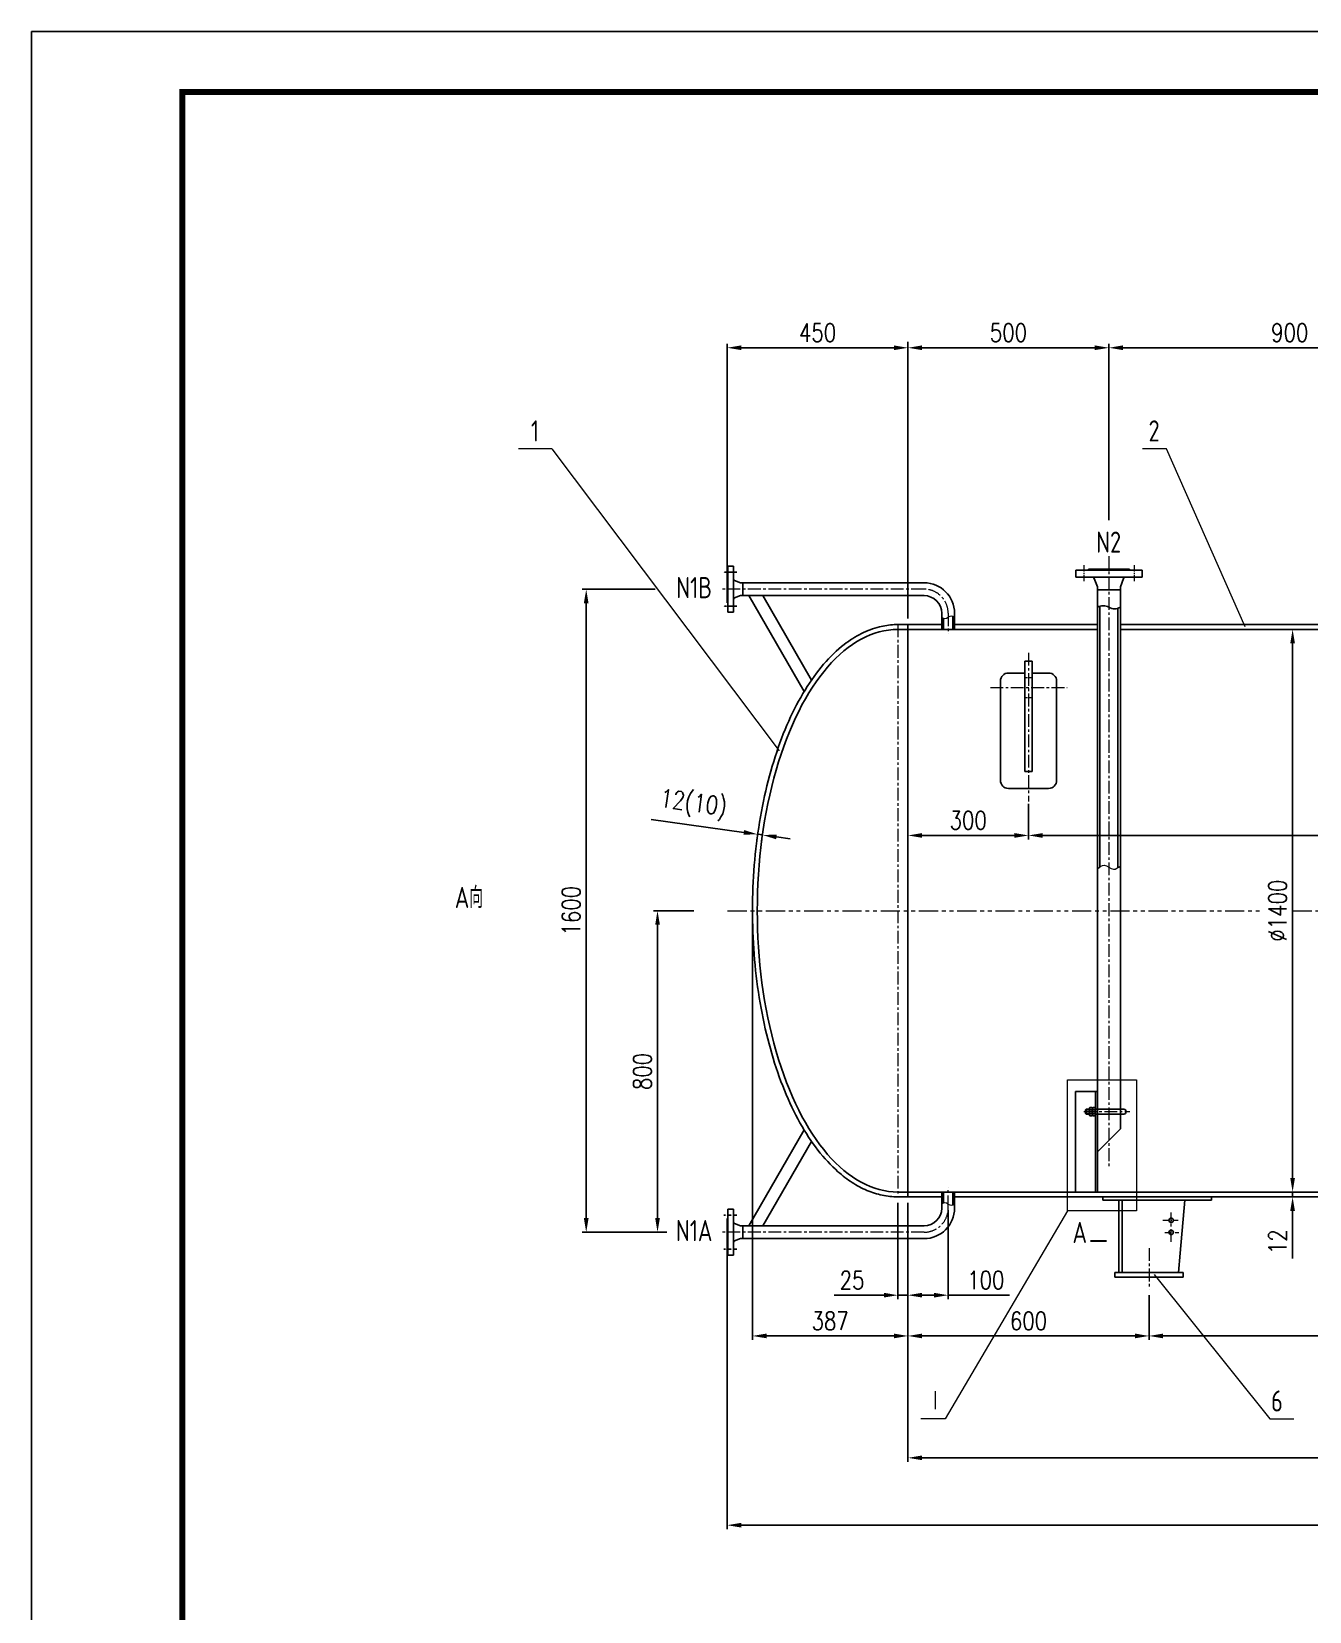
# Model space of a CAD drawing. Header units: millimetres. Extents: x 35105 to 485432, y -50286 to 1224.
# Drawn here: x 463784 to 466963, y -45296 to -41365 of the extents above; entities that cross this region are included whole.
import ezdxf
from ezdxf.enums import TextEntityAlignment as Align
from ezdxf.lldxf.tags import DXFTag

# ---------------------------------------------------------------- set-up
doc = ezdxf.new("R2010")
doc.units = ezdxf.units.MM
for name, pattern in [('CENTER', [50.8, 31.75, -6.35, 6.35, -6.35]), ('CONTINOUS', [0]), ('DASHDOT-M', [36, 30, -3, 0, -3]), ('DASHDOT-S', [14, 10, -2, 0, -2]), ('DASHED', [19.05, 12.7, -6.35]), ('PHANTOM2', [31.75, 15.875, -3.175, 3.175, -3.175, 3.175, -3.175])]:
    doc.linetypes.add(name, pattern=pattern)
doc.layers.get('0').update_dxf_attribs({"lineweight": 18})
doc.layers.get('Defpoints').update_dxf_attribs({"lineweight": 18})
for name, color, linetype, lineweight in [('3（中心线）', 1, 'CENTER', 20), ('明细', 6, 'Continuous', 18), ('细实线', 1, 'Continuous', 13), ('虚线', 1, 'DASHED', 13), ('轴线', 3, 'PHANTOM2', 18)]:
    doc.layers.add(name, color=color, linetype=linetype, lineweight=lineweight)
for name, color, linetype in [('BORDER', 7, 'Continuous'), ('CDR_DIM', 7, 'Continuous'), ('CDR_DWG3', 1, 'DASHDOT-M'), ('DIM', 6, 'Continuous'), ('（1）细实线', 4, 'Continuous')]:
    doc.layers.add(name, color=color, linetype=linetype)
doc.styles.add('HZ', font='gbenor.shx', dxfattribs={"width": 0.9, "bigfont": 'gbcbig.shx'})
doc.styles.add('XW', font='romans.shx', dxfattribs={"width": 0.8, "bigfont": 'lytxt.shx'})
tags = doc.linetypes.add('HIDDEN', pattern=[0.375, 0.25, -0.125]).pattern_tags.tags
tags[6:7] = [DXFTag(74, 4), DXFTag(75, 0), DXFTag(340, '0'), DXFTag(46, 1.0), DXFTag(50, 0.0), DXFTag(44, 0.0), DXFTag(45, 0.0)]
tags[4:5] = [DXFTag(74, 4), DXFTag(75, 0), DXFTag(340, '0'), DXFTag(46, 1.0), DXFTag(50, 0.0), DXFTag(44, 0.0), DXFTag(45, 0.0)]
doc.dimstyles.new('15倍-基本式样', dxfattribs={"dimtxt": 45, "dimasz": 35, "dimexe": 10, "dimexo": 15, "dimgap": 15, "dimtad": 1, "dimdec": 1, "dimdsep": 46, "dimtxsty": 'XW', "dimcen": 0, "dimadec": 0, "dimazin": 0, "dimtfac": 1, "dimtdec": 1, "dimtmove": 0, "dimatfit": 3, "dimfxl": 1, "dimarcsym": 0})

# ---------------------------------------------------------------- blocks, each defined once
blk = doc.blocks.new('*D147')
at = {"color": 0, "lineweight": -2, "transparency": 16777216}
for p, q in [((466906.7, -42852.9), (466911.7, -42852.9)), ((466921.7, -42887.9), (466921.7, -44217.9)), ((466906.7, -44252.9), (466911.7, -44252.9))]:
    blk.add_line(p, q, dxfattribs=at)
at = {"color": 0, "transparency": 16777216}
for points in [[(466915.8, -42887.9), (466927.5, -42887.9), (466921.7, -42852.9)], [(466915.8, -44217.9), (466927.5, -44217.9), (466921.7, -44252.9)]]:
    blk.add_solid(points, dxfattribs=at)
at = {"layer": 'Defpoints', "color": 0, "transparency": 16777216}
for p in [(466921.7, -42852.9), (466921.7, -44252.9), (466921.7, -44252.9)]:
    blk.add_point(p, dxfattribs=at)
at = {"color": 0, "transparency": 16777216, "insert": (466884.2, -43552.9), "char_height": 45, "attachment_point": 5, "rotation": 90, "style": 'XW'}
blk.add_mtext('%%c1400', dxfattribs=at)
blk = doc.blocks.new('*D149')
at = {"color": 0, "lineweight": -2, "transparency": 16777216}
for p, q in [((466564.5, -44509.9), (466564.5, -44621)), ((468964.5, -44509.9), (468964.5, -44621)), ((466599.5, -44611), (468929.5, -44611))]:
    blk.add_line(p, q, dxfattribs=at)
at = {"color": 0, "transparency": 16777216}
for points in [[(466599.5, -44605.1), (466599.5, -44616.8), (466564.5, -44611)], [(468929.5, -44605.1), (468929.5, -44616.8), (468964.5, -44611)]]:
    blk.add_solid(points, dxfattribs=at)
at = {"layer": 'Defpoints', "color": 0, "transparency": 16777216}
for p in [(466564.5, -44494.9), (468964.5, -44494.9), (468964.5, -44611)]:
    blk.add_point(p, dxfattribs=at)
at = {"color": 0, "transparency": 16777216, "insert": (467764.5, -44573.5), "char_height": 45, "attachment_point": 5, "style": 'XW'}
blk.add_mtext('2400', dxfattribs=at)
blk = doc.blocks.new('*D150')
at = {"color": 0, "lineweight": -2, "transparency": 16777216}
for p, q in [((465514.5, -42737.9), (465514.5, -42142.2)), ((465929.5, -42152.2), (465549.5, -42152.2)), ((465964.5, -42825.9), (465964.5, -42142.2))]:
    blk.add_line(p, q, dxfattribs=at)
at = {"color": 0, "transparency": 16777216}
for points in [[(465549.5, -42146.3), (465549.5, -42158), (465514.5, -42152.2)], [(465929.5, -42146.3), (465929.5, -42158), (465964.5, -42152.2)]]:
    blk.add_solid(points, dxfattribs=at)
at = {"layer": 'Defpoints', "color": 0, "transparency": 16777216}
for p in [(465514.5, -42152.2), (465514.5, -42752.9), (465964.5, -42840.9)]:
    blk.add_point(p, dxfattribs=at)
at = {"color": 0, "transparency": 16777216, "insert": (465739.5, -42114.7), "char_height": 45, "attachment_point": 5, "style": 'XW'}
blk.add_mtext('450', dxfattribs=at)
blk = doc.blocks.new('*D151')
at = {"color": 0, "lineweight": -2, "transparency": 16777216}
for p, q in [((465939.5, -44279.9), (465939.5, -44519.6)), ((465964.5, -44279.9), (465964.5, -44519.6)), ((465904.5, -44509.6), (465781.2, -44509.6)), ((465964.5, -44509.6), (465939.5, -44509.6)), ((465999.5, -44509.6), (466034.5, -44509.6))]:
    blk.add_line(p, q, dxfattribs=at)
at = {"color": 0, "transparency": 16777216}
for points in [[(465904.5, -44503.7), (465904.5, -44515.4), (465939.5, -44509.6)], [(465999.5, -44503.7), (465999.5, -44515.4), (465964.5, -44509.6)]]:
    blk.add_solid(points, dxfattribs=at)
at = {"layer": 'Defpoints', "color": 0, "transparency": 16777216}
for p in [(465939.5, -44264.9), (465964.5, -44264.9), (465939.5, -44509.6)]:
    blk.add_point(p, dxfattribs=at)
at = {"color": 0, "transparency": 16777216, "insert": (465825.4, -44472.1), "char_height": 45, "attachment_point": 5, "style": 'XW'}
blk.add_mtext('25', dxfattribs=at)
blk = doc.blocks.new('*D155')
at = {"color": 0, "lineweight": -2, "transparency": 16777216}
for p, q in [((465335.5, -42752.9), (465153.8, -42752.9)), ((465163.8, -42787.9), (465163.8, -44317.9)), ((465335.5, -44352.9), (465153.8, -44352.9))]:
    blk.add_line(p, q, dxfattribs=at)
at = {"color": 0, "transparency": 16777216}
for points in [[(465157.9, -42787.9), (465169.6, -42787.9), (465163.8, -42752.9)], [(465157.9, -44317.9), (465169.6, -44317.9), (465163.8, -44352.9)]]:
    blk.add_solid(points, dxfattribs=at)
at = {"layer": 'Defpoints', "color": 0, "transparency": 16777216}
for p in [(465350.5, -42752.9), (465163.8, -44352.9), (465350.5, -44352.9)]:
    blk.add_point(p, dxfattribs=at)
at = {"color": 0, "transparency": 16777216, "insert": (465126.3, -43552.9), "char_height": 45, "attachment_point": 5, "rotation": 90, "style": 'XW'}
blk.add_mtext('1600', dxfattribs=at)
blk = doc.blocks.new('*D156')
at = {"color": 0, "lineweight": -2, "transparency": 16777216}
for p, q in [((465964.5, -42137.2), (465964.5, -42142.2)), ((465999.5, -42152.2), (466429.5, -42152.2)), ((466464.5, -42581.4), (466464.5, -42142.2))]:
    blk.add_line(p, q, dxfattribs=at)
at = {"color": 0, "transparency": 16777216}
for points in [[(465999.5, -42146.3), (465999.5, -42158), (465964.5, -42152.2)], [(466429.5, -42146.3), (466429.5, -42158), (466464.5, -42152.2)]]:
    blk.add_solid(points, dxfattribs=at)
at = {"layer": 'Defpoints', "color": 0, "transparency": 16777216}
for p in [(465964.5, -42152.2), (466464.5, -42152.2), (466464.5, -42596.4)]:
    blk.add_point(p, dxfattribs=at)
at = {"color": 0, "transparency": 16777216, "insert": (466214.5, -42114.7), "char_height": 45, "attachment_point": 5, "style": 'XW'}
blk.add_mtext('500', dxfattribs=at)
blk = doc.blocks.new('*D157')
at = {"color": 0, "lineweight": -2, "transparency": 16777216}
for p, q in [((466464.5, -42335.1), (466464.5, -42142.2)), ((467329.5, -42152.2), (466499.5, -42152.2)), ((467364.5, -42185.8), (467364.5, -42142.2))]:
    blk.add_line(p, q, dxfattribs=at)
at = {"color": 0, "transparency": 16777216}
for points in [[(466499.5, -42146.3), (466499.5, -42158), (466464.5, -42152.2)], [(467329.5, -42146.3), (467329.5, -42158), (467364.5, -42152.2)]]:
    blk.add_solid(points, dxfattribs=at)
at = {"layer": 'Defpoints', "color": 0, "transparency": 16777216}
for p in [(466464.5, -42152.2), (467364.5, -42200.8), (466464.5, -42350.1)]:
    blk.add_point(p, dxfattribs=at)
at = {"color": 0, "transparency": 16777216, "insert": (466914.5, -42114.7), "char_height": 45, "attachment_point": 5, "style": 'XW'}
blk.add_mtext('900', dxfattribs=at)
blk = doc.blocks.new('*D158')
at = {"color": 0, "lineweight": -2, "transparency": 16777216}
for p, q in [((465577.5, -43567.9), (465577.5, -44621)), ((465964.5, -44279.9), (465964.5, -44621)), ((465612.5, -44611), (465929.5, -44611))]:
    blk.add_line(p, q, dxfattribs=at)
at = {"color": 0, "transparency": 16777216}
for points in [[(465612.5, -44605.1), (465612.5, -44616.8), (465577.5, -44611)], [(465929.5, -44605.1), (465929.5, -44616.8), (465964.5, -44611)]]:
    blk.add_solid(points, dxfattribs=at)
at = {"layer": 'Defpoints', "color": 0, "transparency": 16777216}
for p in [(465577.5, -43552.9), (465964.5, -44264.9), (465964.5, -44611)]:
    blk.add_point(p, dxfattribs=at)
at = {"color": 0, "transparency": 16777216, "insert": (465771, -44573.5), "char_height": 45, "attachment_point": 5, "style": 'XW'}
blk.add_mtext('387', dxfattribs=at)
blk = doc.blocks.new('*D159')
at = {"color": 0, "lineweight": -2, "transparency": 16777216}
for p, q in [((466064.5, -44297.9), (466064.5, -44519.6)), ((465964.5, -44494.6), (465964.5, -44499.6)), ((465999.5, -44509.6), (466029.5, -44509.6)), ((466064.5, -44509.6), (466216.9, -44509.6))]:
    blk.add_line(p, q, dxfattribs=at)
at = {"color": 0, "transparency": 16777216}
for points in [[(465999.5, -44503.7), (465999.5, -44515.4), (465964.5, -44509.6)], [(466029.5, -44503.7), (466029.5, -44515.4), (466064.5, -44509.6)]]:
    blk.add_solid(points, dxfattribs=at)
at = {"layer": 'Defpoints', "color": 0, "transparency": 16777216}
for p in [(466064.5, -44282.9), (465964.5, -44509.6), (466064.5, -44509.6)]:
    blk.add_point(p, dxfattribs=at)
at = {"color": 0, "transparency": 16777216, "insert": (466158.2, -44472.1), "char_height": 45, "attachment_point": 5, "style": 'XW'}
blk.add_mtext('100', dxfattribs=at)
blk = doc.blocks.new('*D160')
at = {"color": 0, "lineweight": -2, "transparency": 16777216}
for p, q in [((465431.9, -43552.9), (465331.2, -43552.9)), ((465341.2, -43587.9), (465341.2, -44317.9)), ((465364.7, -44352.9), (465331.2, -44352.9))]:
    blk.add_line(p, q, dxfattribs=at)
at = {"color": 0, "transparency": 16777216}
for points in [[(465335.4, -43587.9), (465347.1, -43587.9), (465341.2, -43552.9)], [(465335.4, -44317.9), (465347.1, -44317.9), (465341.2, -44352.9)]]:
    blk.add_solid(points, dxfattribs=at)
at = {"layer": 'Defpoints', "color": 0, "transparency": 16777216}
for p in [(465446.9, -43552.9), (465341.2, -44352.9), (465379.7, -44352.9)]:
    blk.add_point(p, dxfattribs=at)
at = {"color": 0, "transparency": 16777216, "insert": (465303.7, -43952.9), "char_height": 45, "attachment_point": 5, "rotation": 90, "style": 'XW'}
blk.add_mtext('800', dxfattribs=at)
blk = doc.blocks.new('*D161')
at = {"color": 0, "lineweight": -2, "transparency": 16777216}
for p, q in [((466921.7, -44217.9), (466921.7, -44182.9)), ((466908.4, -44252.9), (466911.7, -44252.9)), ((466921.7, -44252.9), (466921.7, -44264.9)), ((466908.4, -44264.9), (466911.7, -44264.9)), ((466921.7, -44299.9), (466921.7, -44418))]:
    blk.add_line(p, q, dxfattribs=at)
at = {"color": 0, "transparency": 16777216}
for points in [[(466915.8, -44217.9), (466927.5, -44217.9), (466921.7, -44252.9)], [(466915.8, -44299.9), (466927.5, -44299.9), (466921.7, -44264.9)]]:
    blk.add_solid(points, dxfattribs=at)
at = {"layer": 'Defpoints', "color": 0, "transparency": 16777216}
for p in [(466923.4, -44252.9), (466921.7, -44264.9), (466923.4, -44264.9)]:
    blk.add_point(p, dxfattribs=at)
at = {"color": 0, "transparency": 16777216, "insert": (466884.2, -44376.5), "char_height": 45, "attachment_point": 5, "rotation": 90, "style": 'XW'}
blk.add_mtext('12', dxfattribs=at)
blk = doc.blocks.new('*D165')
at = {"color": 0, "lineweight": -2, "transparency": 16777216}
for p, q in [((465555.9, -43358), (465325.1, -43325.6)), ((465588.6, -43376.8), (465589.1, -43372.7)), ((465602.4, -43364.5), (465590.5, -43362.8)), ((465600.4, -43378.5), (465601, -43374.4)), ((465637.1, -43369.4), (465671.7, -43374.2))]:
    blk.add_line(p, q, dxfattribs=at)
at = {"color": 0, "transparency": 16777216}
for points in [[(465556.7, -43352.2), (465555.1, -43363.7), (465590.5, -43362.8)], [(465637.9, -43363.6), (465636.3, -43375.1), (465602.4, -43364.5)]]:
    blk.add_solid(points, dxfattribs=at)
at = {"layer": 'Defpoints', "color": 0, "transparency": 16777216}
for p in [(465590.5, -43362.8), (465590.6, -43362), (465602.5, -43363.7)]:
    blk.add_point(p, dxfattribs=at)
at = {"color": 0, "transparency": 16777216, "insert": (465430, -43290.5), "char_height": 45, "attachment_point": 5, "rotation": 352.0077, "style": 'XW'}
blk.add_mtext('12(10)', dxfattribs=at)
blk = doc.blocks.new('*D172')
at = {"color": 0, "lineweight": -2, "transparency": 16777216}
for p, q in [((466564.5, -44509.9), (466564.5, -44621)), ((465964.5, -44596), (465964.5, -44601)), ((465999.5, -44611), (466529.5, -44611))]:
    blk.add_line(p, q, dxfattribs=at)
at = {"color": 0, "transparency": 16777216}
for points in [[(465999.5, -44605.1), (465999.5, -44616.8), (465964.5, -44611)], [(466529.5, -44605.1), (466529.5, -44616.8), (466564.5, -44611)]]:
    blk.add_solid(points, dxfattribs=at)
at = {"layer": 'Defpoints', "color": 0, "transparency": 16777216}
for p in [(466564.5, -44494.9), (465964.5, -44611), (466564.5, -44611)]:
    blk.add_point(p, dxfattribs=at)
at = {"color": 0, "transparency": 16777216, "insert": (466264.5, -44573.5), "char_height": 45, "attachment_point": 5, "style": 'XW'}
blk.add_mtext('600', dxfattribs=at)
blk = doc.blocks.new('*D197')
at = {"color": 0, "lineweight": -2, "transparency": 16777216}
for p, q in [((465964.5, -44279.9), (465964.5, -44924.3)), ((469564.5, -44279.9), (469564.5, -44924.3)), ((465999.5, -44914.3), (469529.5, -44914.3))]:
    blk.add_line(p, q, dxfattribs=at)
at = {"color": 0, "transparency": 16777216}
for points in [[(465999.5, -44908.5), (465999.5, -44920.1), (465964.5, -44914.3)], [(469529.5, -44908.5), (469529.5, -44920.1), (469564.5, -44914.3)]]:
    blk.add_solid(points, dxfattribs=at)
at = {"layer": 'Defpoints', "color": 0, "transparency": 16777216}
for p in [(465964.5, -44264.9), (469564.5, -44264.9), (469564.5, -44914.3)]:
    blk.add_point(p, dxfattribs=at)
at = {"color": 0, "transparency": 16777216, "insert": (467764.5, -44876.8), "char_height": 45, "attachment_point": 5, "style": 'XW'}
blk.add_mtext('3600', dxfattribs=at)
blk = doc.blocks.new('*D251')
at = {"color": 0, "lineweight": -2, "transparency": 16777216}
for p, q in [((466264.5, -43286.6), (466264.5, -43375.6)), ((469264.5, -43286.6), (469264.5, -43375.6)), ((469229.5, -43365.6), (466299.5, -43365.6))]:
    blk.add_line(p, q, dxfattribs=at)
at = {"color": 0, "transparency": 16777216}
for points in [[(466299.5, -43359.8), (466299.5, -43371.5), (466264.5, -43365.6)], [(469229.5, -43359.8), (469229.5, -43371.5), (469264.5, -43365.6)]]:
    blk.add_solid(points, dxfattribs=at)
at = {"layer": 'Defpoints', "color": 0, "transparency": 16777216}
for p in [(466264.5, -43271.6), (469264.5, -43271.6), (466264.5, -43365.6)]:
    blk.add_point(p, dxfattribs=at)
at = {"color": 0, "transparency": 16777216, "insert": (467764.5, -43328.1), "char_height": 45, "attachment_point": 5, "style": 'XW'}
blk.add_mtext('3000', dxfattribs=at)
blk = doc.blocks.new('*D252')
at = {"color": 0, "lineweight": -2, "transparency": 16777216}
for p, q in [((465964.5, -43301.6), (465964.5, -43375.6)), ((466264.5, -43301.6), (466264.5, -43375.6)), ((466229.5, -43365.6), (465999.5, -43365.6))]:
    blk.add_line(p, q, dxfattribs=at)
at = {"color": 0, "transparency": 16777216}
for points in [[(465999.5, -43359.8), (465999.5, -43371.5), (465964.5, -43365.6)], [(466229.5, -43359.8), (466229.5, -43371.5), (466264.5, -43365.6)]]:
    blk.add_solid(points, dxfattribs=at)
at = {"layer": 'Defpoints', "color": 0, "transparency": 16777216}
for p in [(465964.5, -43286.6), (466264.5, -43286.6), (465964.5, -43365.6)]:
    blk.add_point(p, dxfattribs=at)
at = {"color": 0, "transparency": 16777216, "insert": (466114.5, -43328.1), "char_height": 45, "attachment_point": 5, "style": 'XW'}
blk.add_mtext('300', dxfattribs=at)
blk = doc.blocks.new('*D253')
at = {"color": 0, "lineweight": -2, "transparency": 16777216}
for p, q in [((469951.5, -43567.9), (469951.5, -45091.9)), ((465514.5, -44367.9), (465514.5, -45091.9)), ((465549.5, -45081.9), (469916.5, -45081.9))]:
    blk.add_line(p, q, dxfattribs=at)
at = {"color": 0, "transparency": 16777216}
for points in [[(465549.5, -45076), (465549.5, -45087.7), (465514.5, -45081.9)], [(469916.5, -45076), (469916.5, -45087.7), (469951.5, -45081.9)]]:
    blk.add_solid(points, dxfattribs=at)
at = {"layer": 'Defpoints', "color": 0, "transparency": 16777216}
for p in [(469951.5, -43552.9), (465514.5, -44352.9), (469951.5, -45081.9)]:
    blk.add_point(p, dxfattribs=at)
at = {"color": 0, "transparency": 16777216, "insert": (467733, -45044.4), "char_height": 45, "attachment_point": 5, "style": 'XW'}
blk.add_mtext('4437', dxfattribs=at)

msp = doc.modelspace()

# ---------------------------------------------------------------- linework, layer by layer
for points in [[(464975.84699, -43552.89388, 0, 11.7, 0), (464940.84699, -43552.89388, 0, 0, 0), (464940.84699, -43552.89388, 0, 0, 0), (464815.93236, -43552.89388, 0, 0, 0)], [(466458.85805, -44374.38696, 5, 5, 0), (466418.27237, -44374.38696, 0, 0, 0), (466418.27237, -44394.36991, 12.5, 0, 0), (466418.27237, -44431.86991, 0, 0, 0)]]:
    msp.add_lwpolyline(points, format="xyseb")
for centre, start, end in [((466056.49723, -42813.72576), 228.88790956, 311.11209044), ((466072.49723, -42832.05909), 48.88790956, 131.11209044), ((466056.49723, -44292.05909), 48.88790956, 131.11209044), ((466072.49723, -44273.72576), 228.88790956, 311.11209044)]:
    msp.add_arc(centre, 12.16667, start, end)
msp.add_spline([(466435.99723, -43448.97372), (466452.57101, -43439.41085), (466476.17269, -43449.61106), (466492.99723, -43441.6421)], degree=3)
at = {"layer": '3（中心线）'}
for p, q in [((466464.49723, -42670.86786), (466464.49723, -44191.36873)), ((466004.49723, -42752.89243), (465498.68749, -42752.89243)), ((465939.49723, -42840.89243), (465939.49723, -44264.89243)), ((466064.49723, -42812.89243), (466064.49723, -42863.7024)), ((466264.49723, -42911.10615), (466264.49723, -43281.44005)), ((466169.67467, -42997.25741), (466360.5463, -42997.25741)), ((466402.42011, -44052.89243), (466516.74173, -44052.89243)), ((466064.49723, -44292.89243), (466064.49723, -44242.08245)), ((466619.49723, -44376.71321), (466619.49723, -44304.10112)), ((466004.49723, -44352.89243), (465498.68749, -44352.89243)), ((466564.49723, -44392.59581), (466564.49723, -44494.89243))]:
    msp.add_line(p, q, dxfattribs=at)
at = {"layer": '3（中心线）', "ltscale": 0.5}
for p, q in [((466401.99723, -42692.89243), (466401.99723, -42732.89243)), ((466526.99723, -42692.89243), (466526.99723, -42732.89243)), ((466598.54497, -44323.30311), (466636.8806, -44323.30311)), ((466603.9744, -44353.30311), (466638.45392, -44353.30311))]:
    msp.add_line(p, q, dxfattribs=at)
at = {"layer": '3（中心线）', "linetype": 'HIDDEN', "ltscale": 3}
msp.add_line((466406.62223, -44048.39243), (466430.99723, -44048.39243), dxfattribs=at)
at = {"layer": '3（中心线）'}
for centre, start, end in [((466004.49723, -42812.89243), 0, 90), ((466004.49723, -44292.89243), 270, 0)]:
    msp.add_arc(centre, 60, start, end, dxfattribs=at)
at = {"layer": 'BORDER', "color": 4, "linetype": 'Continuous', "lineweight": -3, "ltscale": 5, "const_width": 15.01786}
msp.add_lwpolyline([(464158.99123, -41515.64849), (476248.36623, -41515.64849), (476248.36623, -50135.89849), (464158.99123, -50135.89849)], close=True, dxfattribs=at)
at = {"layer": 'CDR_DIM', "linetype": 'CONTINOUS'}
for centre, start, end in [((466450.24723, -42821.27524), 58.64095176, 121.35904824), ((466478.74723, -42774.50962), 238.64095176, 301.35904824)]:
    msp.add_arc(centre, 27.38281, start, end, dxfattribs=at)
at = {"layer": 'CDR_DWG3', "linetype": 'DASHDOT-S', "ltscale": 0.2}
for p, q in [((465538.49723, -42710.39243), (465506.49723, -42710.39243)), ((465538.49723, -42795.39243), (465506.49723, -42795.39243))]:
    msp.add_line(p, q, dxfattribs=at)
at = {"layer": 'CDR_DWG3', "linetype": 'DASHDOT-S'}
for p, q in [((465538.49723, -44310.39243), (465506.49723, -44310.39243)), ((465538.49723, -44395.39243), (465506.49723, -44395.39243))]:
    msp.add_line(p, q, dxfattribs=at)
at = {"layer": 'DIM', "color": 0}
msp.add_lwpolyline([(463783.5448, -50286.07707), (476398.5448, -50286.07707), (476398.5448, -41365.46992), (463783.5448, -41365.46992)], close=True, dxfattribs=at)
at = {"layer": '明细'}
for p, q in [((465078.23084, -42403.55994), (464995.47825, -42403.55994)), ((465078.23084, -42403.55994), (465018.23084, -42403.55994)), ((465078.23084, -42403.55994), (465644.201, -43155.35644)), ((466608.15533, -42403.55994), (466548.15533, -42403.55994)), ((466803.96317, -42846.3696), (466608.15533, -42403.55994)), ((466361.31548, -44299.55008), (466056.74075, -44817.23588)), ((466577.13186, -44458.20409), (466864.7241, -44817.23588)), ((466056.74075, -44817.23588), (465996.74075, -44817.23588)), ((466864.7241, -44817.23588), (466924.7241, -44817.23588))]:
    msp.add_line(p, q, dxfattribs=at)
msp.add_lwpolyline([(466361.31548, -43973.66433), (466533.25167, -43973.66433), (466533.25167, -44299.55008), (466361.31548, -44299.55008)], close=True, dxfattribs=at)
at = {"layer": '细实线', "linetype": 'HIDDEN', "ltscale": 3}
msp.add_line((466430.99723, -44057.39243), (466406.62223, -44057.39243), dxfattribs=at)
at = {"layer": '虚线', "ltscale": 0.5}
for p, q in [((466255.49723, -42972.26003), (466273.49723, -42972.26003)), ((466255.49723, -43022.25479), (466273.49723, -43022.25479))]:
    msp.add_line(p, q, dxfattribs=at)
at = {"layer": '轴线', "ltscale": 3}
for p, q in [((465515.62734, -43552.89388), (466845.39143, -43552.89388)), ((466921.65371, -43552.89388), (470005.82796, -43552.89388))]:
    msp.add_line(p, q, dxfattribs=at)
at = {"layer": '（1）细实线'}
for p, q in [((465514.49723, -42786.89243), (465514.49723, -42718.89243)), ((465514.49723, -42718.89243), (465516.49723, -42718.89243)), ((465516.49723, -42810.39243), (465516.49723, -42695.39243)), ((465516.49723, -42695.39243), (465530.49723, -42695.39243)), ((465530.49723, -42695.39243), (465530.49723, -42810.39243)), ((466381.99723, -42722.89243), (466381.99723, -42705.89243)), ((466381.99723, -42705.89243), (466546.99723, -42705.89243)), ((466546.99723, -42722.89243), (466381.99723, -42722.89243)), ((466413.49723, -42705.89243), (466413.49723, -42702.89243)), ((466413.49723, -42702.89243), (466515.49723, -42702.89243)), ((466435.99723, -42746.89243), (466427.74796, -42726.05219)), ((466492.99723, -42746.89243), (466501.24649, -42726.05219)), ((466515.49723, -42702.89243), (466515.49723, -42705.89243)), ((466546.99723, -42705.89243), (466546.99723, -42722.89243)), ((465547.49723, -42736.89243), (465533.06868, -42731.37563)), ((465553.49723, -42736.89243), (465547.49723, -42736.89243)), ((466004.49723, -42736.89243), (465553.49723, -42736.89243)), ((465553.49723, -42768.89243), (465553.49723, -42736.89243)), ((466435.99723, -42754.89243), (466435.99723, -42746.89243)), ((466435.99723, -44152.89243), (466435.99723, -42754.89243)), ((466435.99723, -42754.89243), (466492.99723, -42754.89243)), ((466492.99723, -42754.89243), (466492.99723, -42746.89243)), ((466492.99723, -44095.89243), (466492.99723, -42754.89243)), ((465516.49723, -42786.89243), (465514.49723, -42786.89243)), ((465547.49723, -42768.89243), (465533.06868, -42774.40923)), ((465553.49723, -42768.89243), (465547.49723, -42768.89243)), ((466004.49723, -42768.89243), (465553.49723, -42768.89243)), ((465568.49723, -42768.89243), (465706.14324, -43007.30232)), ((465603.13824, -42768.89243), (465724.4347, -42978.98406)), ((466441.99723, -43443.86111), (466441.99723, -42795.16478)), ((466486.99723, -43445.94451), (466486.99723, -42800.62007)), ((465530.49723, -42810.39243), (465516.49723, -42810.39243)), ((465964.49723, -42840.89243), (465939.49723, -42840.89243)), ((465964.49723, -44264.89243), (465964.49723, -42840.89243)), ((465964.49723, -44264.89243), (465964.49723, -42840.89243)), ((465964.49723, -42840.89243), (466048.49723, -42840.89243)), ((466048.49723, -42852.89243), (466048.49723, -42812.89243)), ((466052.49723, -42852.89243), (466052.49723, -42825.2161)), ((466076.49723, -42852.89243), (466076.49723, -42820.56876)), ((466080.49723, -42852.89243), (466080.49723, -42812.89243)), ((466080.49723, -42840.89243), (466435.99723, -42840.89243)), ((466492.99723, -42840.89243), (467099.49723, -42840.89243)), ((465939.49723, -42852.89243), (465964.49723, -42852.89243)), ((465964.49723, -42852.89243), (466435.99723, -42852.89243)), ((466492.99723, -42852.89243), (467099.49723, -42852.89243)), ((466214.49723, -42961.4868), (466255.49723, -42961.4868)), ((466255.49723, -42932.25841), (466273.49723, -42932.25841)), ((466255.49723, -43206.52843), (466255.49723, -42932.25841)), ((466273.49723, -43206.52843), (466273.49723, -42932.25841)), ((466273.49723, -42961.4868), (466314.49723, -42961.4868)), ((466194.49723, -43228.59648), (466194.49723, -42981.4868)), ((466334.49723, -43228.59648), (466334.49723, -42981.4868)), ((466255.49723, -43206.52843), (466273.49723, -43206.52843)), ((466214.49723, -43248.59648), (466314.49723, -43248.59648)), ((466380.99723, -44002.89243), (466435.99723, -44002.89243)), ((466380.99723, -44252.89243), (466380.99723, -44002.89243)), ((466430.99723, -44002.89243), (466430.99723, -44252.89243)), ((466408.12223, -44046.89243), (466406.62223, -44048.39243)), ((466406.62223, -44048.39243), (466406.62223, -44057.39243)), ((466406.62223, -44057.39243), (466408.12223, -44058.89243)), ((466415.99723, -44046.89243), (466408.12223, -44046.89243)), ((466408.12223, -44046.89243), (466408.12223, -44058.89243)), ((466415.99723, -44058.89243), (466408.12223, -44058.89243)), ((466415.99723, -44045.0982), (466415.99723, -44060.68666)), ((466417.12223, -44042.50012), (466422.37223, -44042.50012)), ((466417.12223, -44047.69628), (466422.37223, -44047.69628)), ((466417.12223, -44058.08858), (466422.37223, -44058.08858)), ((466417.12223, -44063.28473), (466422.37223, -44063.28473)), ((466423.49723, -44045.0982), (466423.49723, -44060.68666)), ((466423.49723, -44045.0982), (466423.49723, -44060.68666)), ((466424.62223, -44042.50012), (466429.87223, -44042.50012)), ((466424.62223, -44047.69628), (466429.87223, -44047.69628)), ((466424.62223, -44058.08858), (466429.87223, -44058.08858)), ((466424.62223, -44063.28473), (466429.87223, -44063.28473)), ((466430.99723, -44045.0982), (466430.99723, -44060.68666)), ((466430.99723, -44046.89243), (466501.49723, -44046.89243)), ((466501.49723, -44058.89243), (466430.99723, -44058.89243)), ((465568.49723, -44336.89243), (465706.14338, -44098.4823)), ((466492.99723, -44095.89243), (466435.99723, -44152.89243)), ((466435.99723, -44102.89243), (466435.99723, -44252.89243)), ((465603.13824, -44336.89243), (465724.4347, -44126.80079)), ((465939.49723, -44252.89243), (465964.49723, -44252.89243)), ((465964.49723, -44252.89243), (469564.49723, -44252.89243)), ((466048.49723, -44252.89243), (466048.49723, -44292.89243)), ((466052.49723, -44252.89243), (466052.49723, -44280.56876)), ((466076.49723, -44252.89243), (466076.49723, -44285.2161)), ((466080.49723, -44252.89243), (466080.49723, -44292.89243)), ((465530.49723, -44295.39243), (465516.49723, -44295.39243)), ((465516.49723, -44295.39243), (465516.49723, -44410.39243)), ((465530.49723, -44410.39243), (465530.49723, -44295.39243)), ((465964.49723, -44264.89243), (465939.49723, -44264.89243)), ((465964.49723, -44264.89243), (466048.49723, -44264.89243)), ((466080.49723, -44264.89243), (468335.99723, -44264.89243)), ((466449.49723, -44272.89243), (466449.49723, -44264.89243)), ((466719.49723, -44272.89243), (466449.49723, -44272.89243)), ((466489.49723, -44272.89243), (466489.49723, -44452.89243)), ((466497.49723, -44452.89243), (466497.49723, -44272.89243)), ((466653.86086, -44272.89243), (466641.86086, -44404.89243)), ((466719.49723, -44272.89243), (466719.49723, -44264.89243)), ((465516.49723, -44318.89243), (465514.49723, -44318.89243)), ((465514.49723, -44318.89243), (465514.49723, -44386.89243)), ((465547.49723, -44336.89243), (465533.06868, -44331.37563)), ((465553.49723, -44336.89243), (465547.49723, -44336.89243)), ((466004.49723, -44336.89243), (465553.49723, -44336.89243)), ((465553.49723, -44336.89243), (465553.49723, -44368.89243)), ((465547.49723, -44368.89243), (465533.06868, -44374.40923)), ((465553.49723, -44368.89243), (465547.49723, -44368.89243)), ((466004.49723, -44368.89243), (465553.49723, -44368.89243)), ((465514.49723, -44386.89243), (465516.49723, -44386.89243)), ((465516.49723, -44410.39243), (465530.49723, -44410.39243)), ((466641.86086, -44404.89243), (466637.49723, -44452.89243)), ((466649.49723, -44452.89243), (466479.49723, -44452.89243)), ((466479.49723, -44452.89243), (466479.49723, -44464.89243)), ((466649.49723, -44464.89243), (466649.49723, -44452.89243)), ((466479.49723, -44464.89243), (466649.49723, -44464.89243))]:
    msp.add_line(p, q, dxfattribs=at)
for centre in [(466619.49723, -44323.30311), (466619.49723, -44353.30311)]:
    msp.add_circle(centre, 5.5, dxfattribs=at)
for centre, radius, start, end in [((465534.49723, -42727.63942), 4, 180, 249.07549826), ((466423.09893, -42727.89243), 5, 21.59531045, 90), ((466505.89552, -42727.89243), 5, 90, 158.40468955), ((466004.49723, -42812.89243), 76, 0, 90), ((465534.49723, -42778.14543), 4, 110.92450174, 180), ((466004.49723, -42812.89243), 44, 0, 90), ((466214.49723, -42981.4868), 20, 90, 180), ((466314.49723, -42981.4868), 20, 360, 90), ((466214.49723, -43228.59648), 20, 180, 270), ((466314.49723, -43228.59648), 20, 270, 360), ((466419.55973, -44045.0982), 3.5625, 133.17355111, 226.82644889), ((466428.55973, -44052.89243), 12.5625, 155.56730232, 204.43269768), ((466419.55973, -44060.68666), 3.5625, 133.17355111, 226.82644889), ((466419.93473, -44045.0982), 3.5625, 313.17355111, 46.82644889), ((466410.93473, -44052.89243), 12.5625, 335.56730232, 24.43269768), ((466419.93473, -44060.68666), 3.5625, 313.17355111, 46.82644889), ((466427.05973, -44045.0982), 3.5625, 133.17355111, 226.82644889), ((466436.05973, -44052.89243), 12.5625, 155.56730232, 204.43269768), ((466427.05973, -44060.68666), 3.5625, 133.17355111, 226.82644889), ((466427.43473, -44045.0982), 3.5625, 313.17355111, 46.82644889), ((466418.43473, -44052.89243), 12.5625, 335.56730232, 24.43269768), ((466427.43473, -44060.68666), 3.5625, 313.17355111, 46.82644889), ((466501.49723, -44052.89243), 6, 270, 90), ((466004.49723, -44292.89243), 76, 270, 0), ((466004.49723, -44292.89243), 44, 270, 0), ((465534.49723, -44327.63942), 4, 180, 249.07549826), ((465534.49723, -44378.14543), 4, 110.92450174, 180)]:
    msp.add_arc(centre, radius, start, end, dxfattribs=at)
at = {"layer": '（1）细实线', "extrusion": (0, 0, -1)}
msp.add_ellipse((465939.49723, -43552.89243), major_axis=(0, 700), ratio=0.5, start_param=3.1415926536, end_param=6.2831853072, dxfattribs=at)
at = {"layer": '（1）细实线'}
msp.add_open_spline([(465939.49723, -44264.89243), (465939.33419, -44264.89243), (465939.17115, -44264.89221), (465926.09424, -44264.85801), (465913.18253, -44263.48344), (465887.57479, -44258.09139), (465874.87954, -44254.07499), (465849.87997, -44243.49734), (465837.57532, -44236.93701), (465813.48671, -44221.39449), (465801.70213, -44212.41255), (465772.82744, -44186.92348), (465756.14181, -44168.92449), (465724.51494, -44128.13358), (465709.57334, -44105.34062), (465681.72775, -44055.51425), (465668.82422, -44028.48065), (465645.32654, -43970.81685), (465634.73286, -43940.187), (465616.08853, -43876.06209), (465608.03823, -43842.56763), (465594.6632, -43773.51743), (465589.3387, -43737.9624), (465581.5379, -43665.64781), (465579.06173, -43628.889), (465577.01513, -43555.05456), (465577.44473, -43517.9797), (465581.19976, -43444.40903), (465584.52514, -43407.91397), (465593.99484, -43336.38388), (465600.139, -43301.34957), (465615.10548, -43233.58447), (465623.92753, -43200.85435), (465644.05133, -43138.48233), (465655.35269, -43108.84097), (465680.18888, -43053.35391), (465693.7232, -43027.50844), (465722.74515, -42980.23095), (465738.23244, -42958.79853), (465770.86084, -42920.87668), (465788.00291, -42904.38603), (465819.71044, -42879.83992), (465834.01642, -42870.72706), (465863.24944, -42856.00452), (465878.1777, -42850.39638), (465905.56211, -42843.56676), (465917.95649, -42841.72094), (465933.41521, -42840.96662), (465936.45622, -42840.89243), (465939.49723, -42840.89243)], degree=3, knots=[3.1415926527, 3.1415926527, 3.1415926527, 3.1415926527, 3.142900445, 3.142900445, 3.2464878392, 3.2464878392, 3.3500752334, 3.3500752334, 3.4536626277, 3.4536626277, 3.5572500219, 3.5572500219, 3.7143583084, 3.7143583084, 3.8714665949, 3.8714665949, 4.0285748814, 4.0285748814, 4.1856831679, 4.1856831679, 4.3427914544, 4.3427914544, 4.4998997409, 4.4998997409, 4.6570080275, 4.6570080275, 4.814116314, 4.814116314, 4.9712246005, 4.9712246005, 5.128332887, 5.128332887, 5.2854411735, 5.2854411735, 5.44254946, 5.44254946, 5.5996577465, 5.5996577465, 5.756766033, 5.756766033, 5.9138743195, 5.9138743195, 6.0365005246, 6.0365005246, 6.1591267297, 6.1591267297, 6.2587921758, 6.2587921758, 6.2831853072, 6.2831853072, 6.2831853072, 6.2831853072], dxfattribs=at)

# ---------------------------------------------------------------- texts
at = {"color": 0, "style": 'HZ', "width": 0.9}
for s, p in [('N2', (466463.82814, -42635.76432)), ('N1B', (465432.39008, -42748.88267)), ('A向', (464871.85592, -43517.12023)), ('N1A', (465432.39008, -44348.88267)), ('A', (466391.99588, -44353.4637))]:
    msp.add_text(s, height=52.5625, dxfattribs=at).set_placement(p, align=Align.MIDDLE)
at = {"layer": '明细', "style": 'HZ', "width": 0.9}
for s, p in [('1', (465036.25835, -42359.09651)), ('2', (466577.01389, -42359.09651)), ('Ⅰ', (466032.59935, -44772.77245)), ('6', (466882.75161, -44772.77245))]:
    msp.add_text(s, height=52.5625, dxfattribs=at).set_placement(p, align=Align.MIDDLE)

# ---------------------------------------------------------------- dimensions: what is measured, and where the dimension line sits
for base, p1, p2, picture, middle in [((465514.49723, -42152.1663), (465964.49723, -42840.89243), (465514.49723, -42752.89243), '*D150', (465739.49723, -42114.6663)), ((466464.49723, -42152.1663), (465964.49723, -42152.1663), (466464.49723, -42596.44464), '*D156', (466214.49723, -42114.6663)), ((466464.49723, -42152.1663), (467364.49723, -42200.8466), (466464.49723, -42350.07015), '*D157', (466914.49723, -42114.6663)), ((466264.49723, -43365.63298), (469264.49723, -43271.61947), (466264.49723, -43271.61947), '*D251', (467764.49723, -43328.13298)), ((465964.49723, -43365.63298), (466264.49723, -43286.61947), (465964.49723, -43286.61947), '*D252', (466114.49723, -43328.13298)), ((469951.49679, -45081.86132), (465514.49723, -44352.89243), (469951.49679, -43552.89246), '*D253', (467732.99701, -45044.36132)), ((465964.49723, -44610.96395), (465577.49767, -43552.89246), (465964.49723, -44264.89243), '*D158', (465770.99745, -44573.46395)), ((469564.49723, -44914.30707), (465964.49723, -44264.89243), (469564.49723, -44264.89243), '*D197', (467764.49723, -44876.80707)), ((466564.49723, -44610.96395), (465964.49723, -44610.96395), (466564.49723, -44494.89243), '*D172', (466264.49723, -44573.46395)), ((468964.49723, -44610.96395), (466564.49723, -44494.89243), (468964.49723, -44494.89243), '*D149', (467764.49723, -44573.46395))]:
    dim = msp.add_linear_dim(base=base, p1=p1, p2=p2, dimstyle='15倍-基本式样')
    dim.commit()
    dim.dimension.update_dxf_attribs({"geometry": picture, "text_midpoint": middle})
for base, p1, p2, picture, middle in [((465163.76819, -44352.89243), (465350.45181, -42752.89243), (465350.45181, -44352.89243), '*D155', (465126.26819, -43552.89243)), ((465341.23262, -44352.89243), (465446.86514, -43552.89388), (465379.73085, -44352.89243), '*D160', (465303.73262, -43952.89315)), ((466921.65371, -44264.89243), (466923.42491, -44252.89243), (466923.42491, -44264.89243), '*D161', (466884.15371, -44376.46386))]:
    dim = msp.add_linear_dim(base=base, p1=p1, p2=p2, angle=90, dimstyle='15倍-基本式样')
    dim.commit()
    dim.dimension.update_dxf_attribs({"geometry": picture, "text_midpoint": middle})
dim = msp.add_linear_dim(base=(466921.65371, -44252.89243), p1=(466921.65371, -42852.89243), p2=(466921.65371, -44252.89243), angle=90, text='%%c1400', dimstyle='15倍-基本式样')
dim.commit()
dim.dimension.update_dxf_attribs({"geometry": '*D147', "text_midpoint": (466884.15371, -43552.89243)})
dim = msp.add_aligned_dim(p1=(465602.52851, -43363.66151), p2=(465590.64513, -43361.99304), distance=0.83346, text='12(10)', dimstyle='15倍-基本式样')
dim.commit()
dim.dimension.update_dxf_attribs({"geometry": '*D165', "text_midpoint": (465430.02343, -43290.51373)})
for base, p1, p2, picture, middle in [((465939.49613, -44509.57822), (465964.49723, -44264.89243), (465939.49613, -44264.89243), '*D151', (465825.35327, -44509.57822)), ((466064.49723, -44509.57822), (465964.49723, -44509.57822), (466064.49723, -44282.89243), '*D159', (466158.21151, -44509.57822))]:
    dim = msp.add_linear_dim(base=base, p1=p1, p2=p2, dimstyle='15倍-基本式样')
    dim.commit()
    dim.dimension.update_dxf_attribs({"geometry": picture, "text_midpoint": middle, "dimtype": 160})

doc.saveas('drawing.dxf')
